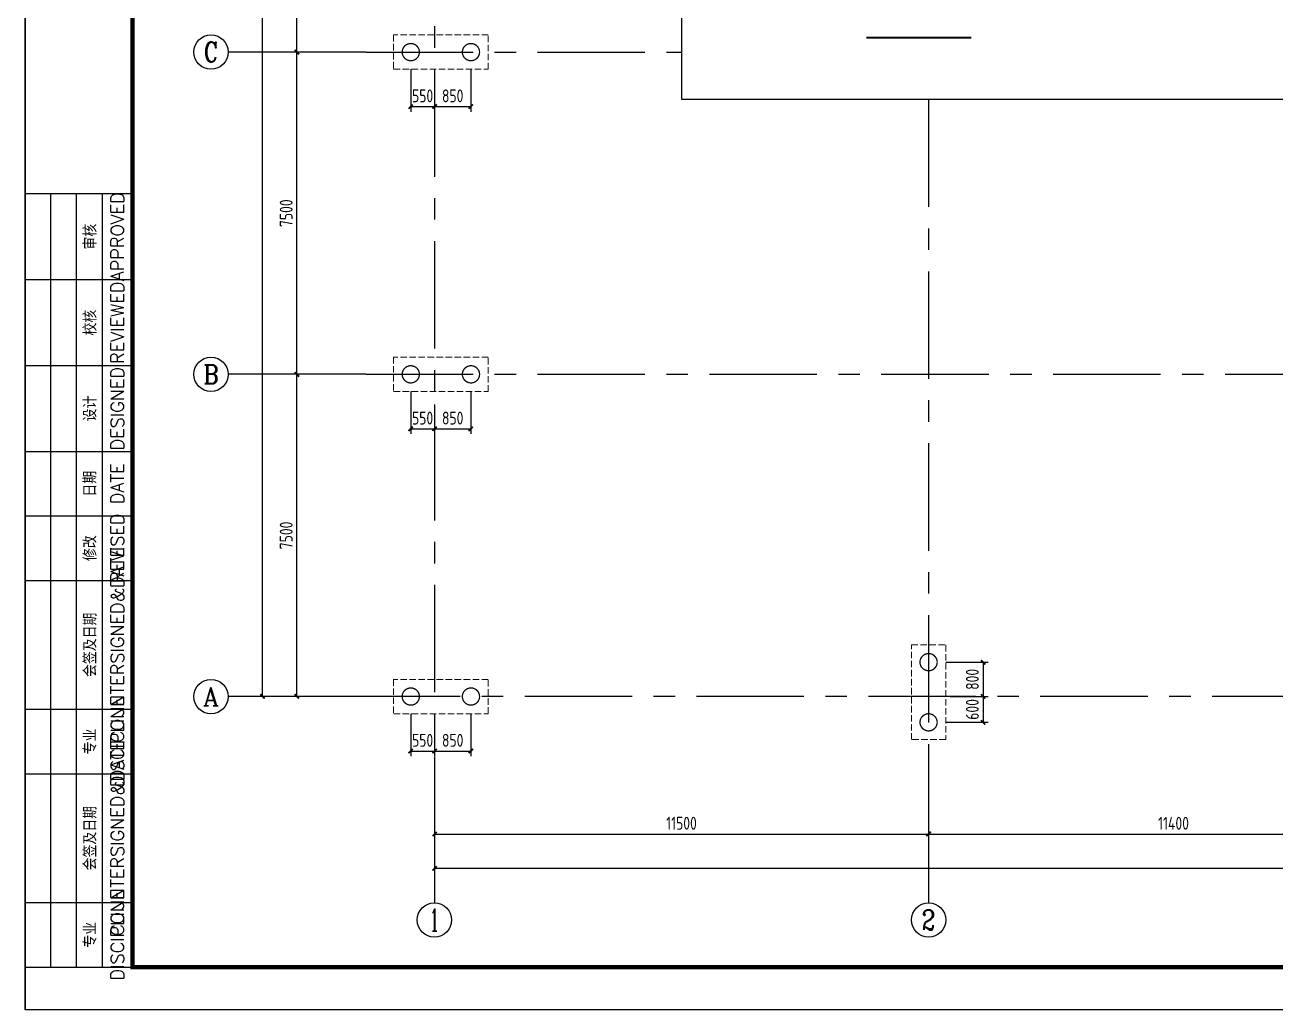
# Model space of a CAD drawing. Header units: millimetres. Extents: x 865490 to 879904, y 39442 to 44891.
# Drawn here: x 866431.8 to 866722.9, y 39448.6 to 39677.9 of the extents above; entities that cross this region are included whole.
import ezdxf
from ezdxf.enums import TextEntityAlignment as Align

# ---------------------------------------------------------------- set-up
doc = ezdxf.new("R2010")
doc.units = ezdxf.units.MM
doc.header["$LTSCALE"] = 1000
doc.header["$MEASUREMENT"] = 0
for name, pattern in [('CENTER', [2, 1.25, -0.25, 0.25, -0.25]), ('DASH', [0.35, 0.25, -0.1]), ('DOTE', [2.42, 2, -0.2, 0.02, -0.2])]:
    doc.linetypes.add(name, pattern=pattern)
for name, color, linetype in [('1507', 6, 'Continuous'), ('AXIS', 3, 'Continuous'), ('AXIS_TEXT', 7, 'Continuous'), ('DIM', 7, 'Continuous'), ('DOTE', 1, 'DOTE'), ('NUM', 7, 'Continuous'), ('柱', 2, 'Continuous')]:
    doc.layers.add(name, color=color, linetype=linetype)
doc.layers.add('承台基础', color=23, linetype='Continuous', lineweight=18)
doc.styles.add('_TCH_AXIS', font='COMPLEX', dxfattribs={"bigfont": 'GBCBIG'})
doc.styles.add('COMPLEX', font='COMPLEX')
doc.styles.add('ECEC_TK', font='txt_l.shx', dxfattribs={"bigfont": 'hztxt_l.shx'})
doc.styles.add('GBHZ', font='gbenor.shx', dxfattribs={"width": 0.9, "bigfont": 'gbcbig.shx'})
doc.dimstyles.new('Y', dxfattribs={"dimscale": 0, "dimtxt": 3, "dimasz": 0.01, "dimexe": 1.2, "dimexo": 1, "dimgap": 1, "dimtad": 1, "dimdec": 0, "dimlfac": 100, "dimzin": 0, "dimdsep": 46, "dimtxsty": 'GBHZ', "dimblk1": 'DX', "dimblk2": 'DX', "dimsah": 1, "dimcen": 0.09, "dimdle": 1, "dimadec": 0, "dimazin": 0, "dimtfac": 1, "dimtdec": 0, "dimtix": 1, "dimtmove": 2, "dimatfit": 3, "dimldrblk": 'DX', "dimfxl": 0, "dimtolj": 1, "dimtzin": 0, "dimarcsym": 0})
doc.dimstyles.new('Y100', dxfattribs={"dimscale": 0, "dimtxt": 3, "dimasz": 0.01, "dimexe": 1.2, "dimexo": 2, "dimgap": 1, "dimtad": 1, "dimdec": 0, "dimlfac": 100, "dimzin": 0, "dimdsep": 46, "dimtxsty": 'GBHZ', "dimblk": 'DX', "dimcen": 0.09, "dimdle": 1, "dimclrd": 7, "dimclre": 7, "dimclrt": 7, "dimadec": 0, "dimazin": 0, "dimtfac": 1, "dimtdec": 0, "dimtix": 1, "dimtmove": 2, "dimatfit": 3, "dimldrblk": 'DX', "dimfxl": 0, "dimtolj": 1, "dimtzin": 0, "dimarcsym": 0})

# ---------------------------------------------------------------- blocks, each defined once
blk = doc.blocks.new('_AXISO')
blk.add_circle((0, 0), 0.5)
at = {"layer": 'AXIS_TEXT', "style": 'COMPLEX', "width": 1.041667}
blk.add_attdef('A', text='', height=0.56, dxfattribs=at).set_placement((-0.25, -0.28), (0.25, -0.28), align=Align.FIT)
blk = doc.blocks.new('DX')
at = {"color": 0, "linetype": 'ByBlock', "const_width": 40}
blk.add_lwpolyline([(-54, -51), (46, 49)], dxfattribs=at)
blk = doc.blocks.new('*D1155')
at = {"layer": 'Defpoints', "color": 0, "transparency": 16777216}
for p in [(866495.06, 39596.59), (866511.06, 39596.59), (866511.06, 39521.59)]:
    blk.add_point(p, dxfattribs=at)
at = {"layer": 'dim', "color": 7, "lineweight": -2, "transparency": 16777216}
for p, q in [((866509.06, 39596.59), (866493.86, 39596.59)), ((866495.06, 39521.6), (866495.06, 39596.58)), ((866509.06, 39521.59), (866493.86, 39521.59))]:
    blk.add_line(p, q, dxfattribs=at)
at = {"layer": 'dim', "color": 7, "lineweight": -2, "transparency": 16777216, "xscale": 0.01, "yscale": 0.01, "zscale": 0.01}
for p, rotation in [((866495.06, 39596.59), 90), ((866495.06, 39521.59), 270)]:
    blk.add_blockref('DX', p, dxfattribs=dict(at, rotation=rotation))
at = {"layer": 'dim', "color": 7, "transparency": 16777216, "insert": (866492.56, 39559.09), "char_height": 3, "attachment_point": 5, "rotation": 90, "style": 'GBHZ'}
blk.add_mtext('\\A1;7500', dxfattribs=at)
blk = doc.blocks.new('*D1156')
at = {"layer": 'Defpoints', "color": 0, "transparency": 16777216}
for p in [(866495.06, 39671.59), (866511.06, 39671.59), (866511.06, 39596.59)]:
    blk.add_point(p, dxfattribs=at)
at = {"layer": 'dim', "color": 7, "lineweight": -2, "transparency": 16777216}
for p, q in [((866509.06, 39671.59), (866493.86, 39671.59)), ((866495.06, 39596.6), (866495.06, 39671.58)), ((866509.06, 39596.59), (866493.86, 39596.59))]:
    blk.add_line(p, q, dxfattribs=at)
at = {"layer": 'dim', "color": 7, "lineweight": -2, "transparency": 16777216, "xscale": 0.01, "yscale": 0.01, "zscale": 0.01}
for p, rotation in [((866495.06, 39671.59), 90), ((866495.06, 39596.59), 270)]:
    blk.add_blockref('DX', p, dxfattribs=dict(at, rotation=rotation))
at = {"layer": 'dim', "color": 7, "transparency": 16777216, "insert": (866492.56, 39634.09), "char_height": 3, "attachment_point": 5, "rotation": 90, "style": 'GBHZ'}
blk.add_mtext('\\A1;7500', dxfattribs=at)
blk = doc.blocks.new('*D1157')
at = {"layer": 'Defpoints', "color": 0, "transparency": 16777216}
for p in [(866495.06, 39746.59), (866511.06, 39746.59), (866511.06, 39671.59)]:
    blk.add_point(p, dxfattribs=at)
at = {"layer": 'dim', "color": 7, "lineweight": -2, "transparency": 16777216}
for p, q in [((866509.06, 39746.59), (866493.86, 39746.59)), ((866495.06, 39671.6), (866495.06, 39746.58)), ((866509.06, 39671.59), (866493.86, 39671.59))]:
    blk.add_line(p, q, dxfattribs=at)
at = {"layer": 'dim', "color": 7, "lineweight": -2, "transparency": 16777216, "xscale": 0.01, "yscale": 0.01, "zscale": 0.01}
for p, rotation in [((866495.06, 39746.59), 90), ((866495.06, 39671.59), 270)]:
    blk.add_blockref('DX', p, dxfattribs=dict(at, rotation=rotation))
at = {"layer": 'dim', "color": 7, "transparency": 16777216, "insert": (866492.56, 39709.09), "char_height": 3, "attachment_point": 5, "rotation": 90, "style": 'GBHZ'}
blk.add_mtext('\\A1;7500', dxfattribs=at)
blk = doc.blocks.new('*D1161')
at = {"layer": 'Defpoints', "color": 0, "transparency": 16777216}
for p in [(866487.06, 39971.59), (866511.06, 39971.59), (866511.06, 39521.59)]:
    blk.add_point(p, dxfattribs=at)
at = {"layer": 'dim', "color": 7, "lineweight": -2, "transparency": 16777216}
for p, q in [((866509.06, 39971.59), (866485.86, 39971.59)), ((866487.06, 39521.6), (866487.06, 39971.58)), ((866509.06, 39521.59), (866485.86, 39521.59))]:
    blk.add_line(p, q, dxfattribs=at)
at = {"layer": 'dim', "color": 7, "lineweight": -2, "transparency": 16777216, "xscale": 0.01, "yscale": 0.01, "zscale": 0.01}
for p, rotation in [((866487.06, 39971.59), 90), ((866487.06, 39521.59), 270)]:
    blk.add_blockref('DX', p, dxfattribs=dict(at, rotation=rotation))
at = {"layer": 'dim', "color": 7, "transparency": 16777216, "insert": (866484.56, 39746.59), "char_height": 3, "attachment_point": 5, "rotation": 90, "style": 'GBHZ'}
blk.add_mtext('\\A1;45000', dxfattribs=at)
blk = doc.blocks.new('*D1162')
at = {"layer": 'Defpoints', "color": 0, "transparency": 16777216}
for p in [(866527.06, 39505.59), (866642.06, 39505.59), (866642.06, 39489.59)]:
    blk.add_point(p, dxfattribs=at)
at = {"layer": 'dim', "color": 7, "lineweight": -2, "transparency": 16777216}
for p, q in [((866527.06, 39503.59), (866527.06, 39488.39)), ((866642.06, 39503.59), (866642.06, 39488.39)), ((866527.07, 39489.59), (866642.05, 39489.59))]:
    blk.add_line(p, q, dxfattribs=at)
at = {"layer": 'dim', "color": 7, "lineweight": -2, "transparency": 16777216, "xscale": 0.01, "yscale": 0.01, "zscale": 0.01, "rotation": 180}
blk.add_blockref('DX', (866527.06, 39489.59), dxfattribs=at)
at = {"layer": 'dim', "color": 7, "lineweight": -2, "transparency": 16777216, "xscale": 0.01, "yscale": 0.01, "zscale": 0.01}
blk.add_blockref('DX', (866642.06, 39489.59), dxfattribs=at)
at = {"layer": 'dim', "color": 7, "transparency": 16777216, "insert": (866584.56, 39492.09), "char_height": 3, "attachment_point": 5, "style": 'GBHZ'}
blk.add_mtext('\\A1;11500', dxfattribs=at)
blk = doc.blocks.new('*D1163')
at = {"layer": 'Defpoints', "color": 0, "transparency": 16777216}
for p in [(866642.06, 39505.59), (866756.06, 39505.59), (866756.06, 39489.59)]:
    blk.add_point(p, dxfattribs=at)
at = {"layer": 'dim', "color": 7, "lineweight": -2, "transparency": 16777216}
for p, q in [((866642.06, 39503.59), (866642.06, 39488.39)), ((866756.06, 39503.59), (866756.06, 39488.39)), ((866642.07, 39489.59), (866756.05, 39489.59))]:
    blk.add_line(p, q, dxfattribs=at)
at = {"layer": 'dim', "color": 7, "lineweight": -2, "transparency": 16777216, "xscale": 0.01, "yscale": 0.01, "zscale": 0.01, "rotation": 180}
blk.add_blockref('DX', (866642.06, 39489.59), dxfattribs=at)
at = {"layer": 'dim', "color": 7, "lineweight": -2, "transparency": 16777216, "xscale": 0.01, "yscale": 0.01, "zscale": 0.01}
blk.add_blockref('DX', (866756.06, 39489.59), dxfattribs=at)
at = {"layer": 'dim', "color": 7, "transparency": 16777216, "insert": (866699.06, 39492.09), "char_height": 3, "attachment_point": 5, "style": 'GBHZ'}
blk.add_mtext('\\A1;11400', dxfattribs=at)
blk = doc.blocks.new('*D1168')
at = {"layer": 'Defpoints', "color": 0, "transparency": 16777216}
for p in [(866527.06, 39505.59), (866997.06, 39505.59), (866527.06, 39481.59)]:
    blk.add_point(p, dxfattribs=at)
at = {"layer": 'dim', "color": 7, "lineweight": -2, "transparency": 16777216}
for p, q in [((866527.06, 39503.59), (866527.06, 39480.39)), ((866997.06, 39503.59), (866997.06, 39480.39)), ((866997.05, 39481.59), (866527.07, 39481.59))]:
    blk.add_line(p, q, dxfattribs=at)
at = {"layer": 'dim', "color": 7, "lineweight": -2, "transparency": 16777216, "xscale": 0.01, "yscale": 0.01, "zscale": 0.01, "rotation": 180}
blk.add_blockref('DX', (866527.06, 39481.59), dxfattribs=at)
at = {"layer": 'dim', "color": 7, "lineweight": -2, "transparency": 16777216, "xscale": 0.01, "yscale": 0.01, "zscale": 0.01}
blk.add_blockref('DX', (866997.06, 39481.59), dxfattribs=at)
at = {"layer": 'dim', "color": 7, "transparency": 16777216, "insert": (866762.06, 39484.09), "char_height": 3, "attachment_point": 5, "style": 'GBHZ'}
blk.add_mtext('\\A1;47000', dxfattribs=at)
blk = doc.blocks.new('*D2175')
at = {"layer": 'Defpoints', "color": 0, "linetype": 'ByBlock', "transparency": 16777216}
for p in [(866645.06, 39529.59), (866646.06, 39521.59), (866654.74, 39521.59)]:
    blk.add_point(p, dxfattribs=at)
at = {"layer": 'dim', "color": 0, "linetype": 'ByBlock', "lineweight": -2, "transparency": 16777216}
for p, q in [((866646.06, 39529.59), (866655.94, 39529.59)), ((866654.74, 39529.58), (866654.74, 39521.6)), ((866647.06, 39521.59), (866655.94, 39521.59))]:
    blk.add_line(p, q, dxfattribs=at)
at = {"layer": 'dim', "color": 0, "linetype": 'ByBlock', "lineweight": -2, "transparency": 16777216, "xscale": 0.01, "yscale": 0.01, "zscale": 0.01}
for p, rotation in [((866654.74, 39529.59), 90), ((866654.74, 39521.59), 270)]:
    blk.add_blockref('DX', p, dxfattribs=dict(at, rotation=rotation))
at = {"layer": 'dim', "color": 0, "linetype": 'ByBlock', "transparency": 16777216, "insert": (866652.24, 39525.59), "char_height": 3, "attachment_point": 5, "rotation": 90, "style": 'GBHZ'}
blk.add_mtext('\\A1;800', dxfattribs=at)
blk = doc.blocks.new('*D2176')
at = {"layer": 'Defpoints', "color": 0, "linetype": 'ByBlock', "transparency": 16777216}
for p in [(866646.06, 39521.59), (866645.06, 39515.59), (866654.74, 39515.59)]:
    blk.add_point(p, dxfattribs=at)
at = {"layer": 'dim', "color": 0, "linetype": 'ByBlock', "lineweight": -2, "transparency": 16777216}
for p, q in [((866647.06, 39521.59), (866655.94, 39521.59)), ((866654.74, 39521.6), (866654.74, 39521.61)), ((866654.74, 39521.59), (866654.74, 39515.59)), ((866646.06, 39515.59), (866655.94, 39515.59)), ((866654.74, 39515.58), (866654.74, 39515.57))]:
    blk.add_line(p, q, dxfattribs=at)
at = {"layer": 'dim', "color": 0, "linetype": 'ByBlock', "lineweight": -2, "transparency": 16777216, "xscale": 0.01, "yscale": 0.01, "zscale": 0.01}
for p, rotation in [((866654.74, 39521.59), 270), ((866654.74, 39515.59), 90)]:
    blk.add_blockref('DX', p, dxfattribs=dict(at, rotation=rotation))
at = {"layer": 'dim', "color": 0, "linetype": 'ByBlock', "transparency": 16777216, "insert": (866652.24, 39518.59), "char_height": 3, "attachment_point": 5, "rotation": 90, "style": 'GBHZ'}
blk.add_mtext('\\A1;600', dxfattribs=at)
blk = doc.blocks.new('*D2177')
at = {"layer": 'Defpoints', "color": 0, "linetype": 'ByBlock', "transparency": 16777216}
for p in [(866521.56, 39668.59), (866527.06, 39665.59), (866527.06, 39658.9)]:
    blk.add_point(p, dxfattribs=at)
at = {"layer": 'dim', "color": 0, "linetype": 'ByBlock', "lineweight": -2, "transparency": 16777216}
for p, q in [((866521.56, 39667.59), (866521.56, 39657.7)), ((866527.06, 39664.59), (866527.06, 39657.7)), ((866521.55, 39658.9), (866521.54, 39658.9)), ((866521.56, 39658.9), (866527.06, 39658.9)), ((866527.07, 39658.9), (866527.08, 39658.9))]:
    blk.add_line(p, q, dxfattribs=at)
at = {"layer": 'dim', "color": 0, "linetype": 'ByBlock', "lineweight": -2, "transparency": 16777216, "xscale": 0.01, "yscale": 0.01, "zscale": 0.01}
blk.add_blockref('DX', (866521.56, 39658.9), dxfattribs=at)
at = {"layer": 'dim', "color": 0, "linetype": 'ByBlock', "lineweight": -2, "transparency": 16777216, "xscale": 0.01, "yscale": 0.01, "zscale": 0.01, "rotation": 180}
blk.add_blockref('DX', (866527.06, 39658.9), dxfattribs=at)
at = {"layer": 'dim', "color": 0, "linetype": 'ByBlock', "transparency": 16777216, "insert": (866524.31, 39661.4), "char_height": 3, "attachment_point": 5, "style": 'GBHZ'}
blk.add_mtext('\\A1;550', dxfattribs=at)
blk = doc.blocks.new('*D2178')
at = {"layer": 'Defpoints', "color": 0, "linetype": 'ByBlock', "transparency": 16777216}
for p in [(866535.56, 39668.59), (866527.06, 39665.59), (866535.56, 39658.9)]:
    blk.add_point(p, dxfattribs=at)
at = {"layer": 'dim', "color": 0, "linetype": 'ByBlock', "lineweight": -2, "transparency": 16777216}
for p, q in [((866535.56, 39667.59), (866535.56, 39657.7)), ((866527.06, 39664.59), (866527.06, 39657.7)), ((866527.07, 39658.9), (866535.55, 39658.9))]:
    blk.add_line(p, q, dxfattribs=at)
at = {"layer": 'dim', "color": 0, "linetype": 'ByBlock', "lineweight": -2, "transparency": 16777216, "xscale": 0.01, "yscale": 0.01, "zscale": 0.01, "rotation": 180}
blk.add_blockref('DX', (866527.06, 39658.9), dxfattribs=at)
at = {"layer": 'dim', "color": 0, "linetype": 'ByBlock', "lineweight": -2, "transparency": 16777216, "xscale": 0.01, "yscale": 0.01, "zscale": 0.01}
blk.add_blockref('DX', (866535.56, 39658.9), dxfattribs=at)
at = {"layer": 'dim', "color": 0, "linetype": 'ByBlock', "transparency": 16777216, "insert": (866531.31, 39661.4), "char_height": 3, "attachment_point": 5, "style": 'GBHZ'}
blk.add_mtext('\\A1;850', dxfattribs=at)
blk = doc.blocks.new('*D2179')
at = {"layer": 'Defpoints', "color": 0, "linetype": 'ByBlock', "transparency": 16777216}
for p in [(866521.56, 39593.59), (866527.06, 39590.59), (866527.06, 39583.9)]:
    blk.add_point(p, dxfattribs=at)
at = {"layer": 'dim', "color": 0, "linetype": 'ByBlock', "lineweight": -2, "transparency": 16777216}
for p, q in [((866521.56, 39592.59), (866521.56, 39582.7)), ((866527.06, 39589.59), (866527.06, 39582.7)), ((866521.55, 39583.9), (866521.54, 39583.9)), ((866521.56, 39583.9), (866527.06, 39583.9)), ((866527.07, 39583.9), (866527.08, 39583.9))]:
    blk.add_line(p, q, dxfattribs=at)
at = {"layer": 'dim', "color": 0, "linetype": 'ByBlock', "lineweight": -2, "transparency": 16777216, "xscale": 0.01, "yscale": 0.01, "zscale": 0.01}
blk.add_blockref('DX', (866521.56, 39583.9), dxfattribs=at)
at = {"layer": 'dim', "color": 0, "linetype": 'ByBlock', "lineweight": -2, "transparency": 16777216, "xscale": 0.01, "yscale": 0.01, "zscale": 0.01, "rotation": 180}
blk.add_blockref('DX', (866527.06, 39583.9), dxfattribs=at)
at = {"layer": 'dim', "color": 0, "linetype": 'ByBlock', "transparency": 16777216, "insert": (866524.31, 39586.4), "char_height": 3, "attachment_point": 5, "style": 'GBHZ'}
blk.add_mtext('\\A1;550', dxfattribs=at)
blk = doc.blocks.new('*D2180')
at = {"layer": 'Defpoints', "color": 0, "linetype": 'ByBlock', "transparency": 16777216}
for p in [(866535.56, 39593.59), (866527.06, 39590.59), (866535.56, 39583.9)]:
    blk.add_point(p, dxfattribs=at)
at = {"layer": 'dim', "color": 0, "linetype": 'ByBlock', "lineweight": -2, "transparency": 16777216}
for p, q in [((866535.56, 39592.59), (866535.56, 39582.7)), ((866527.06, 39589.59), (866527.06, 39582.7)), ((866527.07, 39583.9), (866535.55, 39583.9))]:
    blk.add_line(p, q, dxfattribs=at)
at = {"layer": 'dim', "color": 0, "linetype": 'ByBlock', "lineweight": -2, "transparency": 16777216, "xscale": 0.01, "yscale": 0.01, "zscale": 0.01, "rotation": 180}
blk.add_blockref('DX', (866527.06, 39583.9), dxfattribs=at)
at = {"layer": 'dim', "color": 0, "linetype": 'ByBlock', "lineweight": -2, "transparency": 16777216, "xscale": 0.01, "yscale": 0.01, "zscale": 0.01}
blk.add_blockref('DX', (866535.56, 39583.9), dxfattribs=at)
at = {"layer": 'dim', "color": 0, "linetype": 'ByBlock', "transparency": 16777216, "insert": (866531.31, 39586.4), "char_height": 3, "attachment_point": 5, "style": 'GBHZ'}
blk.add_mtext('\\A1;850', dxfattribs=at)
blk = doc.blocks.new('*D2181')
at = {"layer": 'Defpoints', "color": 0, "linetype": 'ByBlock', "transparency": 16777216}
for p in [(866521.56, 39518.59), (866527.06, 39515.59), (866527.06, 39508.9)]:
    blk.add_point(p, dxfattribs=at)
at = {"layer": 'dim', "color": 0, "linetype": 'ByBlock', "lineweight": -2, "transparency": 16777216}
for p, q in [((866521.56, 39517.59), (866521.56, 39507.7)), ((866527.06, 39514.59), (866527.06, 39507.7)), ((866521.55, 39508.9), (866521.54, 39508.9)), ((866521.56, 39508.9), (866527.06, 39508.9)), ((866527.07, 39508.9), (866527.08, 39508.9))]:
    blk.add_line(p, q, dxfattribs=at)
at = {"layer": 'dim', "color": 0, "linetype": 'ByBlock', "lineweight": -2, "transparency": 16777216, "xscale": 0.01, "yscale": 0.01, "zscale": 0.01}
blk.add_blockref('DX', (866521.56, 39508.9), dxfattribs=at)
at = {"layer": 'dim', "color": 0, "linetype": 'ByBlock', "lineweight": -2, "transparency": 16777216, "xscale": 0.01, "yscale": 0.01, "zscale": 0.01, "rotation": 180}
blk.add_blockref('DX', (866527.06, 39508.9), dxfattribs=at)
at = {"layer": 'dim', "color": 0, "linetype": 'ByBlock', "transparency": 16777216, "insert": (866524.31, 39511.4), "char_height": 3, "attachment_point": 5, "style": 'GBHZ'}
blk.add_mtext('\\A1;550', dxfattribs=at)
blk = doc.blocks.new('*D2182')
at = {"layer": 'Defpoints', "color": 0, "linetype": 'ByBlock', "transparency": 16777216}
for p in [(866535.56, 39518.59), (866527.06, 39515.59), (866535.56, 39508.9)]:
    blk.add_point(p, dxfattribs=at)
at = {"layer": 'dim', "color": 0, "linetype": 'ByBlock', "lineweight": -2, "transparency": 16777216}
for p, q in [((866535.56, 39517.59), (866535.56, 39507.7)), ((866527.06, 39514.59), (866527.06, 39507.7)), ((866527.07, 39508.9), (866535.55, 39508.9))]:
    blk.add_line(p, q, dxfattribs=at)
at = {"layer": 'dim', "color": 0, "linetype": 'ByBlock', "lineweight": -2, "transparency": 16777216, "xscale": 0.01, "yscale": 0.01, "zscale": 0.01, "rotation": 180}
blk.add_blockref('DX', (866527.06, 39508.9), dxfattribs=at)
at = {"layer": 'dim', "color": 0, "linetype": 'ByBlock', "lineweight": -2, "transparency": 16777216, "xscale": 0.01, "yscale": 0.01, "zscale": 0.01}
blk.add_blockref('DX', (866535.56, 39508.9), dxfattribs=at)
at = {"layer": 'dim', "color": 0, "linetype": 'ByBlock', "transparency": 16777216, "insert": (866531.31, 39511.4), "char_height": 3, "attachment_point": 5, "style": 'GBHZ'}
blk.add_mtext('\\A1;850', dxfattribs=at)

msp = doc.modelspace()

# ---------------------------------------------------------------- linework, layer by layer
for p, q in [((866431.78, 39448.627), (866431.78, 40042.627)), ((866431.78, 40042.627), (866431.78, 39448.627)), ((866437.78, 39458.627), (866437.78, 39638.627)), ((866443.78, 39458.627), (866443.78, 39638.627)), ((866449.78, 39458.627), (866449.78, 39638.627)), ((866431.78, 39618.627), (866456.78, 39618.627)), ((866431.78, 39598.627), (866456.78, 39598.627)), ((866431.78, 39578.627), (866456.78, 39578.627)), ((866431.78, 39563.627), (866456.78, 39563.627)), ((866431.78, 39548.627), (866456.78, 39548.627)), ((866431.78, 39518.627), (866456.78, 39518.627)), ((866431.78, 39503.627), (866456.78, 39503.627)), ((866431.78, 39473.627), (866456.78, 39473.627)), ((867272.78, 39448.627), (866431.78, 39448.627))]:
    msp.add_line(p, q)
at = {"color": 0, "const_width": 1}
msp.add_lwpolyline([(867262.78, 39458.627), (866456.78, 39458.627), (866456.78, 40032.627), (867262.78, 40032.627)], close=True, dxfattribs=at)
msp.add_lwpolyline([(866431.78, 39638.627), (866431.78, 39458.627), (866456.78, 39458.627), (866456.78, 39638.627)], close=True)
at = {"layer": '1507', "linetype": 'ByBlock', "const_width": 0.3}
for points in [[(866519.558, 39671.586, 1), (866523.558, 39671.586, 1)], [(866533.558, 39671.586, 1), (866537.558, 39671.586, 1)], [(866519.558, 39596.586, 1), (866523.558, 39596.586, 1)], [(866533.558, 39596.586, 1), (866537.558, 39596.586, 1)], [(866642.058, 39531.586, -1), (866642.058, 39527.586, -1)], [(866519.558, 39521.586, 1), (866523.558, 39521.586, 1)], [(866533.558, 39521.586, 1), (866537.558, 39521.586, 1)], [(866642.058, 39517.586, -1), (866642.058, 39513.586, -1)]]:
    msp.add_lwpolyline(points, format="xyb", close=True, dxfattribs=at)
at = {"layer": 'AXIS', "color": 0}
for p, q in [((866511.058, 39671.586), (866479.058, 39671.586)), ((866511.058, 39596.586), (866479.058, 39596.586)), ((866511.058, 39521.586), (866479.058, 39521.586)), ((866527.058, 39505.586), (866527.058, 39473.586)), ((866642.058, 39505.586), (866642.058, 39473.586))]:
    msp.add_line(p, q, dxfattribs=at)
at = {"layer": 'DOTE', "linetype": 'CENTER', "ltscale": 0.02}
for p, q in [((866527.058, 39987.586), (866527.058, 39505.586)), ((866511.058, 39671.586), (866584.662, 39671.586)), ((866642.058, 39660.537), (866642.058, 39505.586)), ((866511.058, 39596.586), (867013.058, 39596.586)), ((867013.058, 39521.586), (866511.058, 39521.586))]:
    msp.add_line(p, q, dxfattribs=at)
at = {"layer": 'NUM', "const_width": 0.5, "elevation": -239.998}
msp.add_lwpolyline([(866627.559, 39674.929), (866651.991, 39674.929)], dxfattribs=at)
at = {"layer": '承台基础', "color": 2, "linetype": 'DASH', "ltscale": 0.006}
for points in [[(866517.558, 39667.586), (866539.558, 39667.586), (866539.558, 39675.586), (866517.558, 39675.586)], [(866517.558, 39592.586), (866539.558, 39592.586), (866539.558, 39600.586), (866517.558, 39600.586)], [(866646.058, 39533.586), (866646.058, 39511.586), (866638.058, 39511.586), (866638.058, 39533.586)], [(866517.558, 39517.586), (866539.558, 39517.586), (866539.558, 39525.586), (866517.558, 39525.586)]]:
    msp.add_lwpolyline(points, close=True, dxfattribs=at)
at = {"layer": '柱'}
msp.add_lwpolyline([(866584.662, 39923.75), (866725.767, 39923.75), (866725.767, 39660.537), (866584.662, 39660.537)], close=True, dxfattribs=at)

# ---------------------------------------------------------------- block references
at = {"layer": 'AXIS', "color": 0}
ref = msp.add_blockref('_AXISO', (866475.058, 39671.586), dxfattribs=dict(at, xscale=8, yscale=8, zscale=8))
ref.add_attrib('A', 'C', dxfattribs={"layer": 'AXIS_TEXT', "color": 0, "height": 4.557, "style": '_TCH_AXIS'}).set_placement((866473.43, 39669.307), (866476.685, 39669.307), align=Align.FIT)
ref = msp.add_blockref('_AXISO', (866475.058, 39596.586), dxfattribs=dict(at, xscale=8, yscale=8, zscale=8))
ref.add_attrib('A', 'B', dxfattribs={"layer": 'AXIS_TEXT', "color": 0, "height": 4.353, "style": '_TCH_AXIS'}).set_placement((866473.296, 39594.41), (866476.819, 39594.41), align=Align.FIT)
ref = msp.add_blockref('_AXISO', (866475.058, 39521.586), dxfattribs=dict(at, xscale=8, yscale=8, zscale=8))
ref.add_attrib('A', 'A', dxfattribs={"layer": 'AXIS_TEXT', "color": 0, "height": 4.252, "style": '_TCH_AXIS'}).set_placement((866473.235, 39519.46), (866476.88, 39519.46), align=Align.FIT)
ref = msp.add_blockref('_AXISO', (866527.058, 39469.586), dxfattribs=dict(at, xscale=8, yscale=8, zscale=8))
ref.add_attrib('A', '1', dxfattribs={"layer": 'AXIS_TEXT', "color": 0, "height": 5.147, "style": '_TCH_AXIS'}).set_placement((866525.955, 39467.012), (866528.16, 39467.012), align=Align.FIT)
ref = msp.add_blockref('_AXISO', (866642.058, 39469.586), dxfattribs=dict(at, xscale=8, yscale=8, zscale=8))
ref.add_attrib('A', '2', dxfattribs={"layer": 'AXIS_TEXT', "color": 0, "height": 4.659, "style": '_TCH_AXIS'}).set_placement((866640.504, 39467.256), (866643.611, 39467.256), align=Align.FIT)

# ---------------------------------------------------------------- texts
at = {"style": 'ECEC_TK'}
for s, p in [('APPROVED', (866453.28, 39628.627)), ('审核', (866446.78, 39628.627)), ('REVIEWED', (866453.28, 39608.627)), ('校核', (866446.78, 39608.627)), ('DESIGNED', (866453.28, 39588.627)), ('设计', (866446.78, 39588.627)), ('DATE', (866453.28, 39571.127)), ('日期', (866446.78, 39571.127)), ('REVISED', (866453.28, 39556.127)), ('修改', (866446.78, 39556.127)), ('COUNTERSIGNED&DATE', (866453.28, 39533.627)), ('会签及日期', (866446.78, 39533.627)), ('DISCIPLINE', (866453.28, 39511.127)), ('专业', (866446.78, 39511.127)), ('COUNTERSIGNED&DATE', (866453.28, 39488.627)), ('会签及日期', (866446.78, 39488.627)), ('DISCIPLINE', (866453.28, 39466.127)), ('专业', (866446.78, 39466.127))]:
    msp.add_text(s, height=3, rotation=90, dxfattribs=at).set_placement(p, align=Align.MIDDLE)

# ---------------------------------------------------------------- dimensions: what is measured, and where the dimension line sits
at = {"layer": 'dim'}
for base, p1, p2, picture, middle in [((866487.058, 39971.586), (866511.058, 39521.586), (866511.058, 39971.586), '*D1161', (866484.558, 39746.586)), ((866495.058, 39746.586), (866511.058, 39671.586), (866511.058, 39746.586), '*D1157', (866492.558, 39709.086)), ((866495.058, 39671.586), (866511.058, 39596.586), (866511.058, 39671.586), '*D1156', (866492.558, 39634.086)), ((866495.058, 39596.586), (866511.058, 39521.586), (866511.058, 39596.586), '*D1155', (866492.558, 39559.086))]:
    dim = msp.add_linear_dim(base=base, p1=p1, p2=p2, angle=90, dimstyle='Y100', override={"dimscale": 1}, dxfattribs=at)
    dim.commit()
    dim.dimension.update_dxf_attribs({"geometry": picture, "text_midpoint": middle})
at = {"layer": 'dim', "linetype": 'ByBlock'}
for base, p1, p2, picture, middle in [((866527.058, 39658.898), (866521.558, 39668.586), (866527.058, 39665.586), '*D2177', (866524.308, 39661.398)), ((866535.558, 39658.898), (866527.058, 39665.586), (866535.558, 39668.586), '*D2178', (866531.308, 39661.398)), ((866527.058, 39583.898), (866521.558, 39593.586), (866527.058, 39590.586), '*D2179', (866524.308, 39586.398)), ((866535.558, 39583.898), (866527.058, 39590.586), (866535.558, 39593.586), '*D2180', (866531.308, 39586.398)), ((866527.058, 39508.898), (866521.558, 39518.586), (866527.058, 39515.586), '*D2181', (866524.308, 39511.398)), ((866535.558, 39508.898), (866527.058, 39515.586), (866535.558, 39518.586), '*D2182', (866531.308, 39511.398))]:
    dim = msp.add_linear_dim(base=base, p1=p1, p2=p2, dimstyle='Y', override={"dimscale": 1}, dxfattribs=at)
    dim.commit()
    dim.dimension.update_dxf_attribs({"geometry": picture, "text_midpoint": middle})
for base, p1, p2, picture, middle in [((866654.745, 39521.586), (866645.058, 39529.586), (866646.058, 39521.586), '*D2175', (866652.245, 39525.586)), ((866654.745, 39515.586), (866646.058, 39521.586), (866645.058, 39515.586), '*D2176', (866652.245, 39518.586))]:
    dim = msp.add_linear_dim(base=base, p1=p1, p2=p2, angle=270, dimstyle='Y', override={"dimscale": 1}, dxfattribs=at)
    dim.commit()
    dim.dimension.update_dxf_attribs({"geometry": picture, "text_midpoint": middle})
at = {"layer": 'dim'}
for base, p1, p2, picture, middle in [((866642.058, 39489.586), (866527.058, 39505.586), (866642.058, 39505.586), '*D1162', (866584.558, 39492.086)), ((866527.058, 39481.586), (866997.058, 39505.586), (866527.058, 39505.586), '*D1168', (866762.058, 39484.086)), ((866756.058, 39489.586), (866642.058, 39505.586), (866756.058, 39505.586), '*D1163', (866699.058, 39492.086))]:
    dim = msp.add_linear_dim(base=base, p1=p1, p2=p2, dimstyle='Y100', override={"dimscale": 1}, dxfattribs=at)
    dim.commit()
    dim.dimension.update_dxf_attribs({"geometry": picture, "text_midpoint": middle})

doc.saveas('drawing.dxf')
